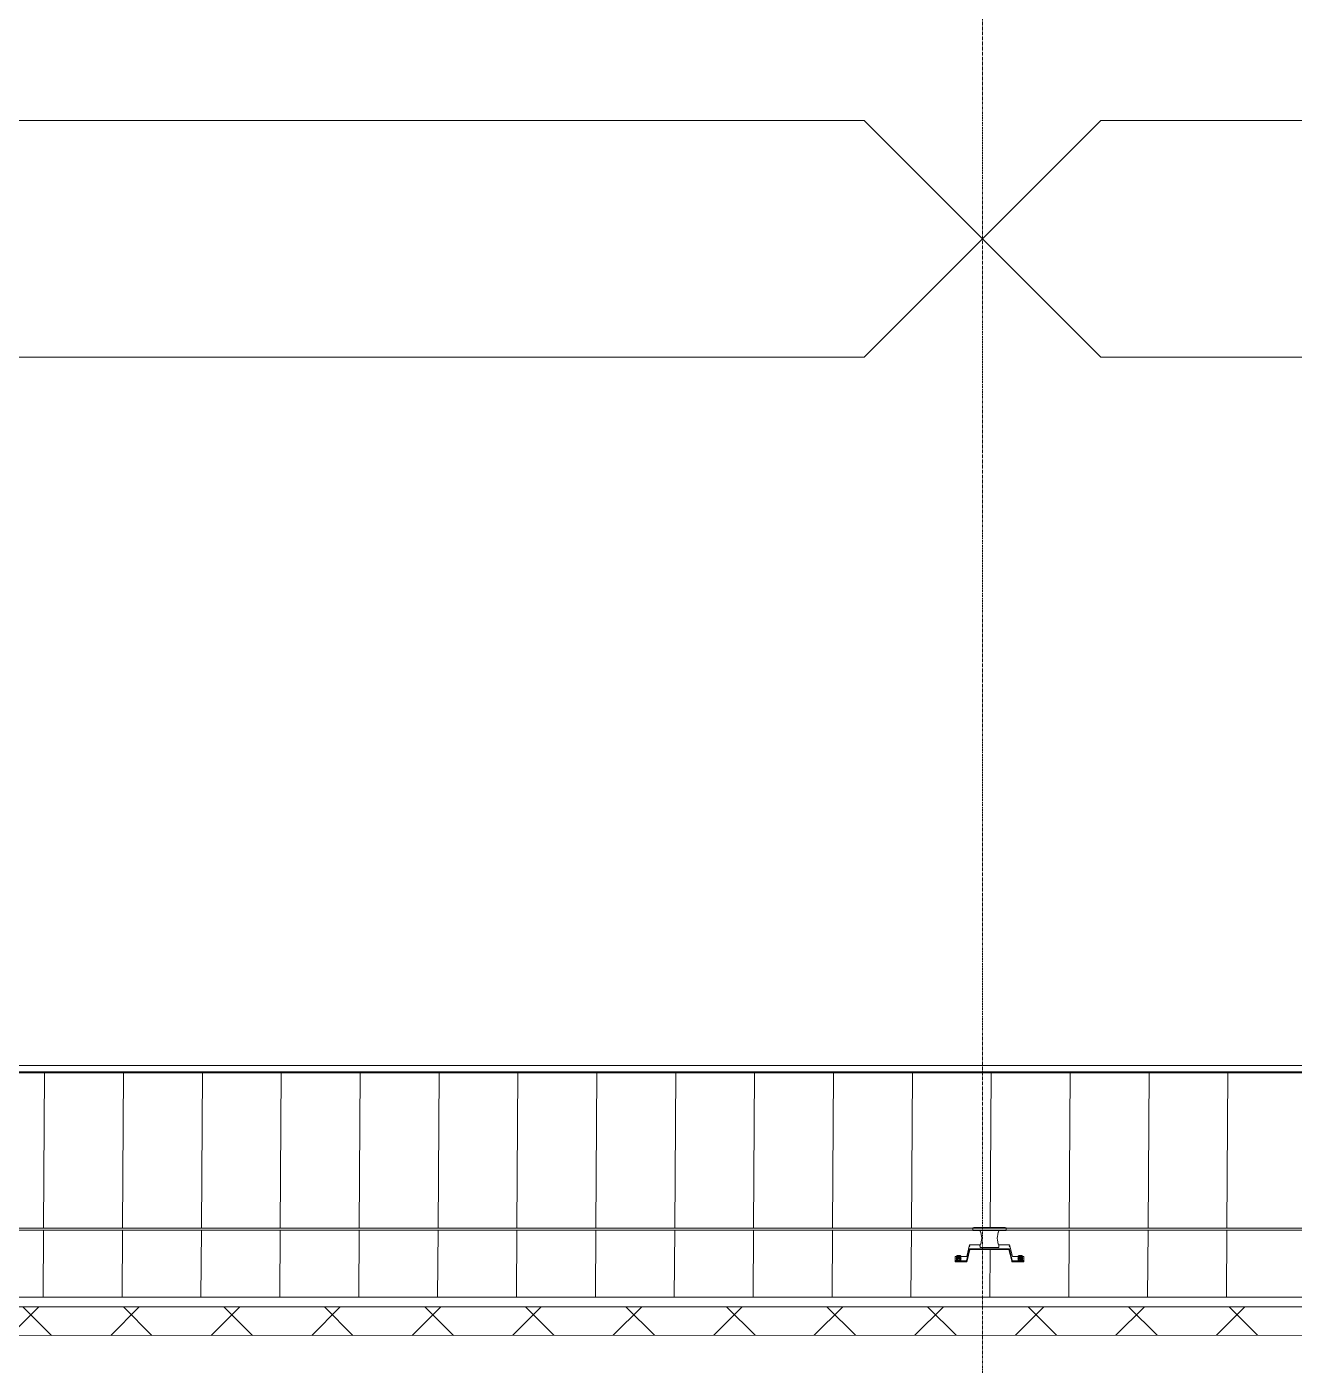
# Model space of a CAD drawing. Header units: millimetres. Extents: x 900982 to 1200730, y -305 to 27743.
# Drawn here: x 977090 to 982440, y 16446 to 22095 of the extents above; entities that cross this region are included whole.
import ezdxf

# ---------------------------------------------------------------- set-up
doc = ezdxf.new("R2010")
doc.units = ezdxf.units.MM
doc.linetypes.add('Grid Line', pattern=[21, 12, -3, 3, -3])
for name, color, linetype, lineweight in [('A-DETL-GENF', 92, 'Continuous', 5), ('A-ROOF', 132, 'Continuous', 5), ('A-ROOF-PATT', 132, 'Continuous', 15), ('Q-SPCQ', 91, 'Continuous', 5), ('S-GRID', 1, 'Continuous', 5)]:
    doc.layers.add(name, color=color, linetype=linetype, lineweight=lineweight)

# ---------------------------------------------------------------- blocks, each defined once
blk = doc.blocks.new('Static Line_Sayfa_Metal Deck_Pan Mount - Up to 15 _ pitch - Max 2 Users-1845519-SECTION - GRIDS 2A')
at = {"layer": 'Q-SPCQ'}
for p, q in [((1010152.4, 17024.9), (917357.6, 17024.9)), ((917357.6, 17016.9), (1010152.4, 17016.9)), ((981087.9, 17027.2), (981083.6, 17026.2)), ((981083.6, 17015.7), (981087.9, 17014.7)), ((981217.1, 17027.4), (981090.2, 17027.4)), ((981090.2, 17014.4), (981217.1, 17014.4)), ((981113.6, 17014.5), (981113.6, 17016.4)), ((981113.6, 17013.3), (981113.6, 17014.5)), ((981193.6, 17014.5), (981113.6, 17014.5)), ((981113.6, 17013.6), (981113.6, 17013.3)), ((981193.6, 17016.4), (981193.6, 17014.5)), ((981193.6, 17014.5), (981193.6, 17013.3)), ((981193.6, 17013.3), (981193.6, 17013.6)), ((981223.6, 17026.2), (981219.4, 17027.2)), ((981219.4, 17014.7), (981223.6, 17015.7)), ((981057.4, 16905.9), (981069.9, 16954.2)), ((981070.8, 16949.8), (981069.8, 16946)), ((981070.8, 16954.9), (981115.4, 16954.9)), ((981113.6, 16951.6), (981113.6, 16951.8)), ((981113.6, 16951.8), (981113.6, 16949.8)), ((981113.6, 16949.6), (981113.6, 16951.6)), ((981191.9, 16954.9), (981236.6, 16954.9)), ((981193.6, 16949.8), (981193.6, 16951.8)), ((981193.6, 16951.8), (981193.6, 16951.6)), ((981193.6, 16951.6), (981193.6, 16949.6)), ((981237.5, 16946.4), (981236.6, 16950.1)), ((981237.6, 16954.2), (981250.1, 16905.9)), ((981008.6, 16888.6), (981008.7, 16904.3)), ((981019, 16897.5), (981014.5, 16896.9)), ((981014.6, 16890.3), (981014.6, 16888.9)), ((981014.7, 16905.2), (981014.7, 16903.9)), ((981014.7, 16901.2), (981014.7, 16899.9)), ((981014.7, 16894.2), (981014.7, 16892.9)), ((981023.7, 16902.3), (981018.8, 16902.1)), ((981018.8, 16902.1), (981018.8, 16901.6)), ((981018.8, 16902.1), (981018.8, 16897.5)), ((981018.8, 16901.6), (981023.7, 16901.3)), ((981018.8, 16901.6), (981018.8, 16897)), ((981018.8, 16896.7), (981023.7, 16896.9)), ((981023.7, 16895.9), (981018.8, 16896.2)), ((981023.7, 16905.1), (981029.7, 16905.1)), ((981028.5, 16902.1), (981023.7, 16902.3)), ((981023.7, 16902.3), (981023.7, 16897.7)), ((981023.7, 16901.3), (981028.5, 16901.6)), ((981023.7, 16896.8), (981023.7, 16901.3)), ((981023.7, 16896.9), (981028.5, 16896.7)), ((981028.5, 16896.2), (981023.7, 16895.9)), ((981032.8, 16896.9), (981028.3, 16897.5)), ((981028.5, 16901.6), (981028.5, 16902.1)), ((981028.5, 16902.1), (981028.5, 16897.5)), ((981028.5, 16901.6), (981028.5, 16897)), ((981031.5, 16905.1), (981056.4, 16905.1)), ((981032.6, 16888.9), (981032.6, 16890.3)), ((981032.7, 16903.9), (981032.7, 16905.2)), ((981032.7, 16899.9), (981032.7, 16901.2)), ((981032.7, 16892.9), (981032.7, 16894.2)), ((981069.8, 16936.8), (981057.3, 16888.4)), ((981058.8, 16886.5), (981071.3, 16934.8)), ((981236.5, 16937.5), (981070.7, 16937.5)), ((981072.3, 16935.5), (981235, 16935.5)), ((981113.7, 16943.2), (981193.7, 16943.2)), ((981235.9, 16934.8), (981248.4, 16886.5)), ((981250, 16888.4), (981237.5, 16936.8)), ((981251.1, 16905.1), (981275.9, 16905.1)), ((981279, 16897.5), (981274.5, 16896.9)), ((981274.6, 16890.3), (981274.6, 16888.9)), ((981274.7, 16905.2), (981274.7, 16903.9)), ((981274.7, 16901.2), (981274.7, 16899.9)), ((981274.7, 16894.2), (981274.7, 16892.9)), ((981277.8, 16905.1), (981283.7, 16905.1)), ((981283.7, 16902.3), (981278.8, 16902.1)), ((981278.8, 16902.1), (981278.8, 16901.6)), ((981278.8, 16902.1), (981278.8, 16897.5)), ((981278.8, 16901.6), (981283.7, 16901.3)), ((981278.8, 16901.6), (981278.8, 16897)), ((981283.7, 16896.9), (981278.8, 16896.7)), ((981288.5, 16902.1), (981283.7, 16902.3)), ((981283.7, 16902.3), (981283.7, 16897.7)), ((981283.7, 16901.3), (981288.5, 16901.6)), ((981283.7, 16896.8), (981283.7, 16901.3)), ((981288.5, 16896.7), (981283.7, 16896.9)), ((981283.7, 16895.9), (981288.5, 16896.2)), ((981292.8, 16896.9), (981288.3, 16897.5)), ((981288.5, 16901.6), (981288.5, 16902.1)), ((981288.5, 16902.1), (981288.5, 16897.5)), ((981288.5, 16901.6), (981288.5, 16897)), ((981292.6, 16888.9), (981292.6, 16890.3)), ((981292.7, 16903.9), (981292.7, 16905.2)), ((981292.7, 16899.9), (981292.7, 16901.2)), ((981292.7, 16892.9), (981292.7, 16894.2)), ((981298.6, 16888.6), (981298.7, 16904.3)), ((981298.7, 16903.1), (981298.7, 16900.1)), ((981008.6, 16888.6), (981008.6, 16886.6)), ((981008.6, 16885.7), (981008.6, 16888.6)), ((981058.6, 16885.7), (981008.6, 16885.7)), ((981008.6, 16885.7), (981008.6, 16882.7)), ((981008.6, 16882.7), (981058.6, 16882.7)), ((981056.3, 16887.7), (981018.6, 16887.7)), ((981018.6, 16885.7), (981057.8, 16885.7)), ((981058.6, 16882.7), (981058.6, 16885.7)), ((981248.6, 16885.7), (981248.6, 16882.7)), ((981298.6, 16885.7), (981248.6, 16885.7)), ((981248.6, 16882.7), (981298.6, 16882.7)), ((981249.4, 16885.7), (981288.6, 16885.7)), ((981288.6, 16887.7), (981250.9, 16887.7)), ((981298.6, 16885.7), (981298.6, 16888.6)), ((981298.6, 16882.7), (981298.6, 16885.7))]:
    blk.add_line(p, q, dxfattribs=at)
at = {"layer": 'Q-SPCQ', "flags": 128}
for points in [[(981087.9, 17027.2), (981088.3, 17027.3), (981088.7, 17027.3), (981089.1, 17027.4), (981089.5, 17027.4), (981089.9, 17027.4), (981090.2, 17027.4)], [(981090.2, 17014.4), (981089.8, 17014.4), (981089.4, 17014.5), (981089, 17014.5), (981088.6, 17014.6), (981088.3, 17014.6), (981087.9, 17014.7)], [(981217.1, 17027.4), (981217.5, 17027.4), (981217.9, 17027.4), (981218.3, 17027.4), (981218.6, 17027.3), (981219, 17027.2), (981219.4, 17027.2)], [(981219.4, 17014.7), (981219, 17014.6), (981218.6, 17014.6), (981218.2, 17014.5), (981217.8, 17014.5), (981217.4, 17014.4), (981217.1, 17014.4)], [(981014.6, 16890.3), (981015, 16891.9), (981015.7, 16893), (981016.3, 16893.6), (981016.8, 16893.8), (981017.2, 16894), (981017.4, 16894.1), (981017.7, 16894.2), (981017.9, 16894.3), (981018, 16894.3), (981018.2, 16894.3), (981018.4, 16894.4), (981018.5, 16894.4), (981018.7, 16894.4), (981018.8, 16894.5), (981019, 16894.5), (981019.2, 16894.5), (981019.3, 16894.5), (981019.5, 16894.5), (981019.6, 16894.5), (981019.8, 16894.6), (981020, 16894.6), (981020.2, 16894.6), (981020.3, 16894.6), (981020.5, 16894.6), (981020.7, 16894.6), (981020.9, 16894.6), (981021.1, 16894.6), (981021.3, 16894.6), (981021.5, 16894.7), (981021.7, 16894.7), (981021.9, 16894.7), (981022.1, 16894.7), (981022.3, 16894.7), (981022.5, 16894.7), (981022.7, 16894.7), (981022.9, 16894.7), (981023.1, 16894.7), (981023.4, 16894.7), (981023.6, 16894.7), (981023.6, 16894.7)], [(981014.7, 16905.2), (981015.1, 16906.9), (981015.8, 16907.9), (981016.4, 16908.5), (981016.9, 16908.8), (981017.2, 16909), (981017.5, 16909.1), (981017.8, 16909.2), (981018, 16909.2), (981018.1, 16909.3), (981018.3, 16909.3), (981018.5, 16909.3), (981018.6, 16909.3), (981018.8, 16909.4), (981018.9, 16909.4), (981019.1, 16909.4), (981019.3, 16909.4), (981019.4, 16909.5), (981019.6, 16909.5), (981019.7, 16909.5), (981019.9, 16909.5), (981020.1, 16909.5), (981020.3, 16909.5), (981020.4, 16909.5), (981020.6, 16909.6), (981020.8, 16909.6), (981021, 16909.6), (981021.2, 16909.6), (981021.4, 16909.6), (981021.6, 16909.6), (981021.8, 16909.6), (981022, 16909.6), (981022.2, 16909.6), (981022.4, 16909.6), (981022.6, 16909.6), (981022.8, 16909.6), (981023, 16909.6), (981023.2, 16909.6), (981023.4, 16909.6), (981023.7, 16909.6), (981023.7, 16909.6)], [(981014.7, 16901.2), (981015.1, 16902.9), (981015.8, 16904), (981016.4, 16904.5), (981016.9, 16904.8), (981017.2, 16905), (981017.5, 16905.1), (981017.7, 16905.2), (981017.9, 16905.2), (981018.1, 16905.3), (981018.3, 16905.3), (981018.4, 16905.3), (981018.6, 16905.4), (981018.8, 16905.4), (981018.9, 16905.4), (981019.1, 16905.4), (981019.2, 16905.4), (981019.4, 16905.5), (981019.5, 16905.5), (981019.7, 16905.5), (981019.9, 16905.5), (981020.1, 16905.5), (981020.2, 16905.5), (981020.4, 16905.6), (981020.6, 16905.6), (981020.8, 16905.6), (981021, 16905.6), (981021.2, 16905.6), (981021.4, 16905.6), (981021.5, 16905.6), (981021.8, 16905.6), (981022, 16905.6), (981022.2, 16905.6), (981022.4, 16905.6), (981022.6, 16905.6), (981022.8, 16905.6), (981023, 16905.6), (981023.2, 16905.7), (981023.4, 16905.7), (981023.6, 16905.7), (981023.7, 16905.7)], [(981014.7, 16894.2), (981015, 16895.9), (981015.7, 16897), (981016.3, 16897.5), (981016.8, 16897.8), (981017.2, 16898), (981017.5, 16898.1), (981017.7, 16898.2), (981017.9, 16898.2), (981018.1, 16898.3), (981018.2, 16898.3), (981018.4, 16898.4), (981018.6, 16898.4), (981018.7, 16898.4), (981018.9, 16898.4), (981019, 16898.5), (981019.2, 16898.5), (981019.3, 16898.5), (981019.5, 16898.5), (981019.7, 16898.5), (981019.8, 16898.5), (981020, 16898.6), (981020.2, 16898.6), (981020.4, 16898.6), (981020.5, 16898.6), (981020.7, 16898.6), (981020.9, 16898.6), (981021.1, 16898.6), (981021.3, 16898.6), (981021.5, 16898.6), (981021.7, 16898.6), (981021.9, 16898.7), (981022.1, 16898.7), (981022.3, 16898.7), (981022.5, 16898.7), (981022.7, 16898.7), (981023, 16898.7), (981023.2, 16898.7), (981023.4, 16898.7), (981023.6, 16898.7), (981023.7, 16898.7)], [(981032.6, 16890.3), (981032.3, 16891.9), (981031.6, 16893), (981030.9, 16893.6), (981030.5, 16893.8), (981030.1, 16894), (981029.8, 16894.1), (981029.6, 16894.2), (981029.4, 16894.3), (981029.2, 16894.3), (981029, 16894.3), (981028.9, 16894.4), (981028.7, 16894.4), (981028.6, 16894.4), (981028.4, 16894.5), (981028.3, 16894.5), (981028.1, 16894.5), (981027.9, 16894.5), (981027.8, 16894.5), (981027.6, 16894.5), (981027.4, 16894.6), (981027.3, 16894.6), (981027.1, 16894.6), (981026.9, 16894.6), (981026.7, 16894.6), (981026.5, 16894.6), (981026.4, 16894.6), (981026.2, 16894.6), (981026, 16894.6), (981025.8, 16894.7), (981025.6, 16894.7), (981025.4, 16894.7), (981025.2, 16894.7), (981025, 16894.7), (981024.7, 16894.7), (981024.5, 16894.7), (981024.3, 16894.7), (981024.1, 16894.7), (981023.9, 16894.7), (981023.7, 16894.7), (981023.6, 16894.7)], [(981032.7, 16905.2), (981032.4, 16906.9), (981031.6, 16907.9), (981031, 16908.5), (981030.6, 16908.8), (981030.2, 16909), (981029.9, 16909.1), (981029.7, 16909.2), (981029.5, 16909.2), (981029.3, 16909.3), (981029.1, 16909.3), (981029, 16909.3), (981028.8, 16909.3), (981028.7, 16909.4), (981028.5, 16909.4), (981028.3, 16909.4), (981028.2, 16909.4), (981028, 16909.5), (981027.9, 16909.5), (981027.7, 16909.5), (981027.5, 16909.5), (981027.4, 16909.5), (981027.2, 16909.5), (981027, 16909.5), (981026.8, 16909.6), (981026.6, 16909.6), (981026.5, 16909.6), (981026.3, 16909.6), (981026.1, 16909.6), (981025.9, 16909.6), (981025.7, 16909.6), (981025.5, 16909.6), (981025.3, 16909.6), (981025, 16909.6), (981024.8, 16909.6), (981024.6, 16909.6), (981024.4, 16909.6), (981024.2, 16909.6), (981024, 16909.6), (981023.8, 16909.6), (981023.7, 16909.6)], [(981032.7, 16901.2), (981032.3, 16902.9), (981031.6, 16904), (981031, 16904.5), (981030.5, 16904.8), (981030.2, 16905), (981029.9, 16905.1), (981029.7, 16905.2), (981029.5, 16905.2), (981029.3, 16905.3), (981029.1, 16905.3), (981028.9, 16905.3), (981028.8, 16905.4), (981028.6, 16905.4), (981028.5, 16905.4), (981028.3, 16905.4), (981028.2, 16905.4), (981028, 16905.5), (981027.8, 16905.5), (981027.7, 16905.5), (981027.5, 16905.5), (981027.3, 16905.5), (981027.2, 16905.5), (981027, 16905.6), (981026.8, 16905.6), (981026.6, 16905.6), (981026.4, 16905.6), (981026.2, 16905.6), (981026, 16905.6), (981025.8, 16905.6), (981025.6, 16905.6), (981025.4, 16905.6), (981025.2, 16905.6), (981025, 16905.6), (981024.8, 16905.6), (981024.6, 16905.6), (981024.4, 16905.6), (981024.2, 16905.7), (981024, 16905.7), (981023.8, 16905.7), (981023.7, 16905.7)], [(981032.7, 16894.2), (981032.3, 16895.9), (981031.6, 16897), (981031, 16897.5), (981030.5, 16897.8), (981030.1, 16898), (981029.8, 16898.1), (981029.6, 16898.2), (981029.4, 16898.2), (981029.2, 16898.3), (981029.1, 16898.3), (981028.9, 16898.4), (981028.7, 16898.4), (981028.6, 16898.4), (981028.4, 16898.4), (981028.3, 16898.5), (981028.1, 16898.5), (981028, 16898.5), (981027.8, 16898.5), (981027.6, 16898.5), (981027.5, 16898.5), (981027.3, 16898.6), (981027.1, 16898.6), (981026.9, 16898.6), (981026.8, 16898.6), (981026.6, 16898.6), (981026.4, 16898.6), (981026.2, 16898.6), (981026, 16898.6), (981025.8, 16898.6), (981025.6, 16898.6), (981025.4, 16898.7), (981025.2, 16898.7), (981025, 16898.7), (981024.8, 16898.7), (981024.6, 16898.7), (981024.3, 16898.7), (981024.1, 16898.7), (981023.9, 16898.7), (981023.7, 16898.7), (981023.7, 16898.7)], [(981274.6, 16890.3), (981275, 16891.9), (981275.7, 16893), (981276.3, 16893.6), (981276.8, 16893.8), (981277.2, 16894), (981277.4, 16894.1), (981277.7, 16894.2), (981277.9, 16894.3), (981278, 16894.3), (981278.2, 16894.3), (981278.4, 16894.4), (981278.5, 16894.4), (981278.7, 16894.4), (981278.8, 16894.5), (981279, 16894.5), (981279.2, 16894.5), (981279.3, 16894.5), (981279.5, 16894.5), (981279.6, 16894.5), (981279.8, 16894.6), (981280, 16894.6), (981280.2, 16894.6), (981280.3, 16894.6), (981280.5, 16894.6), (981280.7, 16894.6), (981280.9, 16894.6), (981281.1, 16894.6), (981281.3, 16894.6), (981281.5, 16894.7), (981281.7, 16894.7), (981281.9, 16894.7), (981282.1, 16894.7), (981282.3, 16894.7), (981282.5, 16894.7), (981282.7, 16894.7), (981282.9, 16894.7), (981283.1, 16894.7), (981283.4, 16894.7), (981283.6, 16894.7), (981283.6, 16894.7)], [(981274.7, 16905.2), (981275.1, 16906.9), (981275.8, 16907.9), (981276.4, 16908.5), (981276.9, 16908.8), (981277.2, 16909), (981277.5, 16909.1), (981277.8, 16909.2), (981278, 16909.2), (981278.1, 16909.3), (981278.3, 16909.3), (981278.5, 16909.3), (981278.6, 16909.3), (981278.8, 16909.4), (981278.9, 16909.4), (981279.1, 16909.4), (981279.3, 16909.4), (981279.4, 16909.5), (981279.6, 16909.5), (981279.7, 16909.5), (981279.9, 16909.5), (981280.1, 16909.5), (981280.3, 16909.5), (981280.4, 16909.5), (981280.6, 16909.6), (981280.8, 16909.6), (981281, 16909.6), (981281.2, 16909.6), (981281.4, 16909.6), (981281.6, 16909.6), (981281.8, 16909.6), (981282, 16909.6), (981282.2, 16909.6), (981282.4, 16909.6), (981282.6, 16909.6), (981282.8, 16909.6), (981283, 16909.6), (981283.2, 16909.6), (981283.4, 16909.6), (981283.7, 16909.6), (981283.7, 16909.6)], [(981274.7, 16901.2), (981275.1, 16902.9), (981275.8, 16904), (981276.4, 16904.5), (981276.9, 16904.8), (981277.2, 16905), (981277.5, 16905.1), (981277.7, 16905.2), (981277.9, 16905.2), (981278.1, 16905.3), (981278.3, 16905.3), (981278.4, 16905.3), (981278.6, 16905.4), (981278.8, 16905.4), (981278.9, 16905.4), (981279.1, 16905.4), (981279.2, 16905.4), (981279.4, 16905.5), (981279.5, 16905.5), (981279.7, 16905.5), (981279.9, 16905.5), (981280.1, 16905.5), (981280.2, 16905.5), (981280.4, 16905.6), (981280.6, 16905.6), (981280.8, 16905.6), (981281, 16905.6), (981281.2, 16905.6), (981281.4, 16905.6), (981281.5, 16905.6), (981281.8, 16905.6), (981282, 16905.6), (981282.2, 16905.6), (981282.4, 16905.6), (981282.6, 16905.6), (981282.8, 16905.6), (981283, 16905.6), (981283.2, 16905.7), (981283.4, 16905.7), (981283.6, 16905.7), (981283.7, 16905.7)], [(981274.7, 16894.2), (981275, 16895.9), (981275.7, 16897), (981276.3, 16897.5), (981276.8, 16897.8), (981277.2, 16898), (981277.5, 16898.1), (981277.7, 16898.2), (981277.9, 16898.2), (981278.1, 16898.3), (981278.2, 16898.3), (981278.4, 16898.4), (981278.6, 16898.4), (981278.7, 16898.4), (981278.9, 16898.4), (981279, 16898.5), (981279.2, 16898.5), (981279.3, 16898.5), (981279.5, 16898.5), (981279.7, 16898.5), (981279.8, 16898.5), (981280, 16898.6), (981280.2, 16898.6), (981280.4, 16898.6), (981280.5, 16898.6), (981280.7, 16898.6), (981280.9, 16898.6), (981281.1, 16898.6), (981281.3, 16898.6), (981281.5, 16898.6), (981281.7, 16898.6), (981281.9, 16898.7), (981282.1, 16898.7), (981282.3, 16898.7), (981282.5, 16898.7), (981282.7, 16898.7), (981283, 16898.7), (981283.2, 16898.7), (981283.4, 16898.7), (981283.6, 16898.7), (981283.7, 16898.7)], [(981292.6, 16890.3), (981292.3, 16891.9), (981291.6, 16893), (981290.9, 16893.6), (981290.5, 16893.8), (981290.1, 16894), (981289.8, 16894.1), (981289.6, 16894.2), (981289.4, 16894.3), (981289.2, 16894.3), (981289, 16894.3), (981288.9, 16894.4), (981288.7, 16894.4), (981288.6, 16894.4), (981288.4, 16894.5), (981288.3, 16894.5), (981288.1, 16894.5), (981287.9, 16894.5), (981287.8, 16894.5), (981287.6, 16894.5), (981287.4, 16894.6), (981287.3, 16894.6), (981287.1, 16894.6), (981286.9, 16894.6), (981286.7, 16894.6), (981286.5, 16894.6), (981286.4, 16894.6), (981286.2, 16894.6), (981286, 16894.6), (981285.8, 16894.7), (981285.6, 16894.7), (981285.4, 16894.7), (981285.2, 16894.7), (981285, 16894.7), (981284.7, 16894.7), (981284.5, 16894.7), (981284.3, 16894.7), (981284.1, 16894.7), (981283.9, 16894.7), (981283.7, 16894.7), (981283.6, 16894.7)], [(981292.7, 16905.2), (981292.4, 16906.9), (981291.6, 16907.9), (981291, 16908.5), (981290.6, 16908.8), (981290.2, 16909), (981289.9, 16909.1), (981289.7, 16909.2), (981289.5, 16909.2), (981289.3, 16909.3), (981289.1, 16909.3), (981289, 16909.3), (981288.8, 16909.3), (981288.7, 16909.4), (981288.5, 16909.4), (981288.3, 16909.4), (981288.2, 16909.4), (981288, 16909.5), (981287.9, 16909.5), (981287.7, 16909.5), (981287.5, 16909.5), (981287.4, 16909.5), (981287.2, 16909.5), (981287, 16909.5), (981286.8, 16909.6), (981286.6, 16909.6), (981286.5, 16909.6), (981286.3, 16909.6), (981286.1, 16909.6), (981285.9, 16909.6), (981285.7, 16909.6), (981285.5, 16909.6), (981285.3, 16909.6), (981285, 16909.6), (981284.8, 16909.6), (981284.6, 16909.6), (981284.4, 16909.6), (981284.2, 16909.6), (981284, 16909.6), (981283.8, 16909.6), (981283.7, 16909.6)], [(981292.7, 16901.2), (981292.3, 16902.9), (981291.6, 16904), (981291, 16904.5), (981290.5, 16904.8), (981290.2, 16905), (981289.9, 16905.1), (981289.7, 16905.2), (981289.5, 16905.2), (981289.3, 16905.3), (981289.1, 16905.3), (981288.9, 16905.3), (981288.8, 16905.4), (981288.6, 16905.4), (981288.5, 16905.4), (981288.3, 16905.4), (981288.2, 16905.4), (981288, 16905.5), (981287.8, 16905.5), (981287.7, 16905.5), (981287.5, 16905.5), (981287.3, 16905.5), (981287.2, 16905.5), (981287, 16905.6), (981286.8, 16905.6), (981286.6, 16905.6), (981286.4, 16905.6), (981286.2, 16905.6), (981286, 16905.6), (981285.8, 16905.6), (981285.6, 16905.6), (981285.4, 16905.6), (981285.2, 16905.6), (981285, 16905.6), (981284.8, 16905.6), (981284.6, 16905.6), (981284.4, 16905.6), (981284.2, 16905.7), (981284, 16905.7), (981283.8, 16905.7), (981283.7, 16905.7)], [(981292.7, 16894.2), (981292.3, 16895.9), (981291.6, 16897), (981291, 16897.5), (981290.5, 16897.8), (981290.1, 16898), (981289.8, 16898.1), (981289.6, 16898.2), (981289.4, 16898.2), (981289.2, 16898.3), (981289.1, 16898.3), (981288.9, 16898.4), (981288.7, 16898.4), (981288.6, 16898.4), (981288.4, 16898.4), (981288.3, 16898.5), (981288.1, 16898.5), (981288, 16898.5), (981287.8, 16898.5), (981287.6, 16898.5), (981287.5, 16898.5), (981287.3, 16898.6), (981287.1, 16898.6), (981286.9, 16898.6), (981286.8, 16898.6), (981286.6, 16898.6), (981286.4, 16898.6), (981286.2, 16898.6), (981286, 16898.6), (981285.8, 16898.6), (981285.6, 16898.6), (981285.4, 16898.7), (981285.2, 16898.7), (981285, 16898.7), (981284.8, 16898.7), (981284.6, 16898.7), (981284.3, 16898.7), (981284.1, 16898.7), (981283.9, 16898.7), (981283.7, 16898.7), (981283.7, 16898.7)]]:
    blk.add_lwpolyline(points, dxfattribs=at)
at = {"layer": 'Q-SPCQ'}
for centre, major_axis, ratio, start_param, end_param in [((981083.6, 17020.9), (0, 5.22), 0.000553, 0.087266, 1.006623), ((981083.6, 17020.9), (0, 5.22), 0.000553, 1.182671, 2.089396), ((981083.6, 17020.9), (0, 5.22), 0.000553, 2.181662, 3.141462), ((981083.6, 17020.9), (0, 5.22), 0.000553, 3.141593, 3.228859), ((981050.9, 16982.7), (-70, 0.4), 0.996195, 3.429686, 3.60672), ((981050.9, 16982.5), (-70, 0.4), 0.996195, 2.689154, 3.60672), ((981256.4, 16982.5), (-70, 0.4), 0.996195, 5.830747, 6.748313), ((981256.4, 16982.7), (-70, 0.4), 0.996195, 5.830747, 6.009742), ((981223.6, 17020.9), (0, 5.22), 0.000553, 0.087266, 1.006623), ((981223.6, 17020.9), (0, 5.22), 0.000553, 1.182939, 2.089162), ((981223.6, 17020.9), (0, 5.22), 0.000553, 2.181662, 3.141593), ((981223.6, 17020.9), (0, 5.22), 0.000553, 3.141723, 3.228859), ((981070.8, 16953.9), (-1, 0.006), 0.996195, 4.938506, 6.037371), ((981050.9, 16982.7), (-70, 0.4), 0.996195, 2.689154, 2.918546), ((981113.7, 16950.2), (0, 7), 0.000553, 1.658063, 3.228859), ((981256.4, 16982.7), (-70, 0.4), 0.996195, 0.235736, 0.465127), ((981193.7, 16950.2), (0, 7), 0.000553, 1.658063, 3.228859), ((981236.6, 16953.9), (-1, 0.006), 0.996195, 3.400097, 4.718734), ((981018.7, 16904.3), (10, 0), 0.087156, 2.09384, 3.141038), ((981023.7, 16896.4), (11, 0), 0.087156, 1.570241, 3.664636), ((981023.6, 16888.9), (9, 0), 0.087156, 1.915454, 4.711834), ((981023.7, 16899.9), (9, 0), 0.087156, 1.915454, 4.711834), ((981023.7, 16892.9), (9, 0), 0.087156, 1.570241, 3.664636), ((981023.7, 16903.9), (9, 0), 0.087156, 1.915454, 3.664636), ((981023.6, 16888.9), (9, 0), 0.087156, 4.711834, 7.509336), ((981023.7, 16903.9), (9, 0), 0.087156, 5.759031, 7.853427), ((981023.7, 16903.9), (9, 0), 0.087156, 4.711834, 5.576632), ((981023.7, 16899.9), (9, 0), 0.087156, 4.711834, 7.853427), ((981023.7, 16896.4), (11, 0), 0.087156, 5.759031, 7.853427), ((981023.7, 16892.9), (9, 0), 0.087156, 5.759031, 7.853427), ((981056.4, 16906.1), (-1, 0.006), 0.996195, 1.577141, 2.895778), ((981070.7, 16936.5), (-1, 0.006), 0.996195, 4.718734, 6.03737), ((981072.3, 16934.5), (-1, 0.006), 0.996195, 4.718734, 6.03737), ((981235, 16934.5), (-1, 0.006), 0.996195, 3.400097, 4.718734), ((981236.5, 16936.5), (-1, 0.006), 0.996195, 3.400097, 4.498961), ((981251.1, 16906.1), (-1, 0.006), 0.996195, 0.258504, 1.577141), ((981283.7, 16896.4), (11, 0), 0.087156, 1.570241, 3.664636), ((981283.6, 16888.9), (9, 0), 0.087156, 1.915454, 4.711834), ((981283.7, 16903.9), (9, 0), 0.087156, 1.571576, 3.664636), ((981283.7, 16899.9), (9, 0), 0.087156, 1.570241, 4.711834), ((981283.7, 16892.9), (9, 0), 0.087156, 1.915454, 3.664636), ((981283.7, 16903.9), (9, 0), 0.087156, 3.838502, 4.711834), ((981283.7, 16892.9), (9, 0), 0.087156, 4.711834, 5.576632), ((981283.6, 16888.9), (9, 0), 0.087156, 4.711834, 7.853427), ((981283.7, 16903.9), (9, 0), 0.087156, 4.711834, 5.576632), ((981283.7, 16899.9), (9, 0), 0.087156, 4.711834, 7.853427), ((981283.7, 16896.4), (11, 0), 0.087156, 5.759031, 7.853427), ((981283.7, 16892.9), (9, 0), 0.087156, 5.759031, 7.853427), ((981283.7, 16903.9), (9, 0), 0.087156, 5.759031, 7.509336), ((981288.7, 16904.3), (10, 0), 0.087156, 0, 1.046642), ((981018.6, 16888.6), (10, 0), 0.087156, 3.141593, 4.711834), ((981018.6, 16886.6), (10, 0), 0.087156, 3.141593, 4.711834), ((981056.3, 16888.7), (-1, 0.006), 0.996195, 1.577141, 2.895778), ((981057.8, 16886.7), (-1, 0.006), 0.996195, 1.577141, 2.895778), ((981249.4, 16886.7), (-1, 0.006), 0.996195, 0.258504, 1.577141), ((981250.9, 16888.7), (-1, 0.006), 0.996195, 0.258504, 1.577141), ((981288.6, 16888.6), (10, 0), 0.087156, 4.711834, 6.28263), ((981288.6, 16886.6), (10, 0), 0.087156, 4.711834, 6.28263)]:
    blk.add_ellipse(centre, major_axis=major_axis, ratio=ratio, start_param=start_param, end_param=end_param, dxfattribs=at)
for points in [[(981023.7, 16897.7), (981022.9, 16897.8), (981021.3, 16897.8), (981019.6, 16897.6), (981018.8, 16897.5)], [(981018.8, 16897.5), (981018.8, 16897.5), (981018.8, 16897.4), (981018.8, 16897.2), (981018.8, 16897)], [(981018.8, 16897), (981019.6, 16897.1), (981021.3, 16897.1), (981022.9, 16896.9), (981023.7, 16896.8)], [(981028.5, 16897.5), (981027.7, 16897.6), (981026.1, 16897.8), (981024.5, 16897.8), (981023.7, 16897.7)], [(981023.7, 16896.8), (981024.5, 16896.9), (981026.1, 16897.1), (981027.7, 16897.1), (981028.5, 16897)], [(981028.5, 16897), (981028.5, 16897.2), (981028.5, 16897.4), (981028.5, 16897.5), (981028.5, 16897.5)], [(981278.8, 16897.5), (981279.6, 16897.6), (981281.3, 16897.8), (981282.9, 16897.8), (981283.7, 16897.7)], [(981278.8, 16897), (981278.8, 16897.2), (981278.8, 16897.4), (981278.8, 16897.5), (981278.8, 16897.5)], [(981283.7, 16896.8), (981282.9, 16896.9), (981281.3, 16897.1), (981279.6, 16897.1), (981278.8, 16897)], [(981283.7, 16897.7), (981284.5, 16897.8), (981286.1, 16897.8), (981287.7, 16897.6), (981288.5, 16897.5)], [(981288.5, 16897), (981287.7, 16897.1), (981286.1, 16897.1), (981284.5, 16896.9), (981283.7, 16896.8)], [(981288.5, 16897.5), (981288.5, 16897.5), (981288.5, 16897.4), (981288.5, 16897.2), (981288.5, 16897)]]:
    blk.add_open_spline(points, degree=3, dxfattribs=at)
blk = doc.blocks.new('Ridge Capping - Ridge Capping-1882401-SECTION - GRIDS 2A')
at = {"layer": 'A-ROOF'}
for p, q in [((910524.4, 17684.7), (1021760.8, 17684.7)), ((910524.4, 17681), (1021760.8, 17681)), ((1021760.8, 17710.8), (910524.5, 17710.9))]:
    blk.add_line(p, q, dxfattribs=at)
blk = doc.blocks.new('Dimension - Grids _2D_ - 1-200-1905187-SECTION - GRIDS 2A')
at = {"layer": 'A-DETL-GENF'}
for p, q in [((971224.1, 21700), (970724.1, 21200)), ((970724.1, 21200), (971224.1, 21700)), ((980624.1, 21700), (971224.1, 21700)), ((971224.1, 21700), (980624.1, 21700)), ((981124.1, 21200), (980624.1, 21700)), ((981124.1, 21200), (980624.1, 21700)), ((970724.1, 21200), (971224.1, 20700)), ((970724.1, 21200), (971224.1, 20700)), ((980624.1, 20700), (981124.1, 21200)), ((981124.1, 21200), (980624.1, 20700)), ((971224.1, 20700), (980624.1, 20700)), ((971224.1, 20700), (980624.1, 20700))]:
    blk.add_line(p, q, dxfattribs=at)

msp = doc.modelspace()

# ---------------------------------------------------------------- hatches: boundary and pattern name
at = {"layer": 'A-ROOF-PATT', "lineweight": 5}
h = msp.add_hatch(dxfattribs=at)
h.set_pattern_fill('FP_3', color=256, style=0, pattern_type=2)
h.set_pattern_definition([(89.638, (-19.27, 413459.42), (-332.99965, -0.00109), [])])
h.paths.add_polyline_path([(1013396.2, 17006.6), (1013396.2, 17007.8), (1013387.2, 17007.8)])
h.paths.add_polyline_path([(1013258.7, 17008.2), (1013258.7, 17006.7), (1013256, 17007.9)])
h.paths.add_polyline_path([(914851.3, 17009), (914851.3, 17010.2), (914842.3, 17010.1)])
h.paths.add_polyline_path([(914713.8, 17009.7), (914713.8, 17008.2), (914710.3, 17009.3)])
h.paths.add_polyline_path([(913942.5, 17006.1), (913942.5, 17007.4), (913932.6, 17007.3)])
h.paths.add_polyline_path([(911611.8, 17018.4), (911608.4, 17009.3), (911607.4, 17019.2), (911610.3, 17018.7)])
h.paths.add_polyline_path([(911615.8, 17016.6), (911610.4, 17009), (911613, 17017.9)])
h.paths.add_polyline_path([(911619.2, 17013.8), (911613.8, 17011.7), (911615.8, 17016.6)])
h.paths.add_polyline_path([(913561.9, 17011.2), (913561.9, 17012.3), (913564.6, 17011.4)])
h.paths.add_polyline_path([(915661.9, 17018.2), (915661.9, 17019.3), (915667.1, 17018.5)])
h.paths.add_polyline_path([(916201.2, 17020), (916211.3, 17021.1), (916206.5, 17020.3)])
h.paths.add_polyline_path([(916649.4, 17021.6), (916649.4, 17022.5), (916653, 17021.7)])
h.paths.add_polyline_path([(1012106.7, 17017.2), (1012106.7, 17018.4), (1012108.3, 17017.3)])
h.paths.add_polyline_path([(1014206.8, 17010.5), (1014206.8, 17011.6), (1014210.6, 17010.7)])
h.paths.add_polyline_path([(1014746.1, 17008.7), (1014756.2, 17009.8), (1014750, 17008.9)])
h.paths.add_polyline_path([(1015890.8, 17013.8), (1015899.7, 17005.4), (1015898.2, 17003.2), (1015903.5, 17000.6), (1015899.7, 16998.4), (1015898.2, 16996.5), (1015903.5, 16994.3), (1015908.8, 16996.5), (1015911, 17001.8), (1015910, 17015.7), (1015905.4, 17009.3), (1015903.5, 17009.3), (1015901.5, 17009), (1015899.2, 17009), (1015898.2, 17007.1), (1015894.2, 17010.7)])
h.paths.add_polyline_path([(1016226.9, 16735), (1016226.9, 16878.7), (1016096.9, 16878.7), (1016096.9, 16881.7), (1015965, 16881.7), (1015965, 16878.7), (1015936.8, 16878.7), (1015936.8, 16881.7), (1015804.9, 16881.7), (1015804.9, 16878.7), (1015674.9, 16878.7), (1015675, 16952.5), (1015886, 16953.7), (1015885.4, 16999.3), (1015821.4, 16998.6), (1015631, 16999.3), (1015403.7, 17000), (1015373, 16999.8), (1014892.4, 17001.6), (1014802.5, 17001.7), (1013948.7, 17005.5), (1013881.3, 17005.1), (1013836.3, 17004.9), (1013289.4, 17007.3), (1013287.9, 17007.9), (1013227.2, 17007.3), (1013139.8, 17007.7), (1013078.6, 17007.3), (1010221.4, 17017), (1010221.4, 17015.7), (1010191.4, 17014.5), (1010186, 16998.3), (1010184.2, 16982.5), (1010186, 16966.6), (1010191.4, 16954.9), (1010234.4, 16954.9), (1010232.7, 16935.5), (1010068.5, 16937.5), (1010068.6, 16954.9), (1010113.1, 16954.9), (1010116.8, 16966.6), (1010118.6, 16982.5), (1010116.8, 16998.3), (1010111.4, 17014.5), (1010081.4, 17015.7), (1010081.4, 17017), (1004415.3, 17015.7), (1004415.3, 17014.5), (1004391.8, 17014.5), (1004386.4, 16998.3), (1004384.6, 16982.5), (1004386.5, 16966.6), (1004391.9, 16954.9), (1004434.8, 16954.9), (1004433.2, 16935.5), (1004268.9, 16937.5), (1004269, 16954.9), (1004313.6, 16954.9), (1004317.3, 16966.6), (1004319.1, 16982.5), (1004317.3, 16998.3), (1004311.9, 17014.5), (1004281.9, 17015.7), (1004281.9, 17017), (998615.7, 17015.7), (998615.7, 17014.5), (998592.3, 17014.5), (998586.9, 16998.3), (998585.1, 16982.5), (998586.9, 16966.6), (998592.3, 16954.9), (998635.3, 16954.9), (998633.6, 16935.5), (998469.4, 16937.5), (998469.5, 16954.9), (998514, 16954.9), (998517.7, 16966.6), (998519.5, 16982.5), (998517.7, 16998.3), (998512.3, 17014.5), (998482.3, 17015.7), (998482.3, 17017), (992816.2, 17015.7), (992816.2, 17014.5), (992792.7, 17014.5), (992787.3, 16998.3), (992785.5, 16982.5), (992787.3, 16966.6), (992792.8, 16954.9), (992835.7, 16954.9), (992834.1, 16935.5), (992669.8, 16937.5), (992669.9, 16954.9), (992714.5, 16954.9), (992718.2, 16966.6), (992720, 16982.5), (992718.2, 16998.3), (992712.8, 17014.5), (992682.7, 17015.7), (992682.7, 17017), (987016.6, 17015.7), (987016.6, 17014.5), (986993.2, 17014.5), (986987.8, 16998.3), (986986, 16982.5), (986987.8, 16966.6), (986993.2, 16954.9), (987036.2, 16954.9), (987034.5, 16935.5), (986870.3, 16937.5), (986870.4, 16954.9), (986914.9, 16954.9), (986918.6, 16966.6), (986920.4, 16982.5), (986916.4, 17005), (986913.2, 17014.5), (986883.2, 17015.7), (986883.2, 17017), (981217.1, 17015.7), (981217.1, 17014.5), (981193.6, 17014.5), (981188.2, 16998.3), (981186.4, 16982.5), (981188.2, 16966.6), (981193.6, 16954.9), (981236.6, 16954.9), (981235, 16935.5), (981070.7, 16937.5), (981070.8, 16954.9), (981115.4, 16954.9), (981119.1, 16966.6), (981120.9, 16982.5), (981119.1, 16998.3), (981113.6, 17014.5), (981083.6, 17015.7), (981083.6, 17017), (975417.5, 17015.7), (975417.5, 17014.5), (975394.1, 17014.5), (975388.7, 16998.3), (975386.9, 16982.5), (975388.7, 16966.6), (975394.1, 16954.9), (975437.1, 16954.9), (975435.4, 16935.5), (975271.2, 16937.5), (975271.3, 16954.9), (975315.8, 16954.9), (975319.5, 16966.6), (975321.3, 16982.5), (975319.5, 16998.3), (975314.1, 17014.5), (975284.1, 17015.7), (975284.1, 17017), (969617.9, 17015.7), (969617.9, 17014.5), (969594.5, 17014.5), (969589.1, 16998.3), (969587.3, 16982.5), (969589.1, 16966.6), (969594.5, 16954.9), (969637.5, 16954.9), (969635.9, 16935.5), (969471.6, 16937.5), (969471.7, 16954.9), (969516.2, 16954.9), (969519.9, 16966.6), (969521.8, 16982.5), (969519.9, 16998.3), (969514.5, 17014.5), (969484.5, 17015.7), (969484.5, 17017), (963818.4, 17015.7), (963817.1, 17014.5), (963795, 17014.5), (963789.6, 16998.3), (963787.8, 16982.5), (963789.6, 16966.6), (963795, 16954.9), (963838, 16954.9), (963836.3, 16935.5), (963672.1, 16937.5), (963672.2, 16954.9), (963716.7, 16954.9), (963720.4, 16966.6), (963722.2, 16982.5), (963720.4, 16998.3), (963715, 17014.5), (963685, 17015.7), (963685, 17017), (958018.8, 17015.7), (958018.8, 17014.5), (957995.4, 17014.5), (957990, 16998.3), (957988.2, 16982.5), (957990, 16966.6), (957995.4, 16954.9), (958038.4, 16954.9), (958036.8, 16935.5), (957872.5, 16937.5), (957872.6, 16954.9), (957917.1, 16954.9), (957920.8, 16966.6), (957922.7, 16982.5), (957920.8, 16998.3), (957915.4, 17014.5), (957885.4, 17015.7), (957885.4, 17017), (952219.3, 17015.7), (952219.3, 17014.5), (952195.9, 17014.5), (952190.5, 16998.3), (952188.6, 16982.5), (952190.5, 16966.6), (952195.9, 16954.9), (952238.9, 16954.9), (952237.2, 16935.5), (952073, 16937.5), (952073.1, 16954.9), (952117.6, 16954.9), (952121.3, 16966.6), (952123.1, 16982.5), (952121.3, 16998.3), (952115.9, 17014.5), (952085.9, 17015.7), (952085.9, 17017), (946419.7, 17015.7), (946419.7, 17014.5), (946396.3, 17014.5), (946390.9, 16998.3), (946389.1, 16982.5), (946390.9, 16966.6), (946396.3, 16954.9), (946439.3, 16954.9), (946437.6, 16935.5), (946273.4, 16937.5), (946273.5, 16954.9), (946318, 16954.9), (946321.7, 16966.6), (946323.6, 16982.5), (946321.7, 16998.3), (946316.3, 17014.5), (946286.3, 17015.7), (946286.3, 17017), (940620.2, 17015.7), (940620.2, 17014.5), (940596.8, 17014.5), (940590.1, 16987.5), (940590.1, 16977.4), (940591.4, 16966.6), (940596.8, 16954.9), (940639.8, 16954.9), (940638.1, 16935.5), (940473.9, 16937.5), (940474, 16954.9), (940518.5, 16954.9), (940522.2, 16966.6), (940524, 16982.5), (940522.2, 16998.3), (940516.8, 17014.5), (940486.8, 17015.7), (940486.8, 17017), (934820.6, 17015.7), (934820.6, 17014.5), (934797.2, 17014.5), (934791.8, 16998.3), (934790, 16982.5), (934791.8, 16966.6), (934797.2, 16954.9), (934840.2, 16954.9), (934838.5, 16935.5), (934674.3, 16937.5), (934674.4, 16954.9), (934719.6, 16957), (934722.6, 16966.6), (934724.5, 16982.5), (934719.6, 17007.5), (934717.2, 17014.5), (934687.2, 17015.7), (934687.2, 17017), (929021.1, 17015.7), (929021.1, 17014.5), (928997.7, 17014.5), (928992.3, 16998.3), (928990.4, 16982.5), (928992.3, 16966.6), (928997.7, 16954.9), (929040.7, 16954.9), (929039, 16935.5), (928874.8, 16937.5), (928874.9, 16954.9), (928919.4, 16954.9), (928923.1, 16966.6), (928924.9, 16982.5), (928923.1, 16998.3), (928917.7, 17014.5), (928887.7, 17015.7), (928887.7, 17017), (923221.5, 17015.7), (923221.5, 17014.5), (923198.1, 17014.5), (923192.7, 16998.3), (923190.9, 16982.5), (923192.7, 16966.6), (923198.1, 16954.9), (923241.1, 16954.9), (923239.4, 16935.5), (923075.2, 16937.5), (923075.3, 16954.9), (923119.8, 16954.9), (923123.5, 16966.6), (923125.4, 16982.5), (923123.5, 16998.3), (923118.1, 17014.5), (923088.1, 17015.7), (923088.1, 17017), (917422, 17015.7), (917422, 17014.5), (917398.6, 17014.5), (917393.2, 16998.3), (917391.3, 16982.5), (917393.2, 16966.6), (917398.6, 16954.9), (917441.5, 16954.9), (917439.9, 16935.5), (917275.7, 16937.5), (917275.8, 16954.9), (917320.3, 16954.9), (917324, 16966.6), (917325.8, 16982.5), (917324, 16998.3), (917318.6, 17014.5), (917288.6, 17015.7), (917288.6, 17016.8), (917088.9, 17016.5), (916864.9, 17015.4), (916841.8, 17015.3), (916819.3, 17016), (916684.5, 17015.1), (916662, 17014.7), (915493.6, 17010.8), (913999.5, 17007), (913988.2, 17006.2), (913908.8, 17006.1), (913875.9, 17005.5), (913205.2, 17003.4), (912990, 17003.7), (912960.6, 17002.6), (912550.2, 17001.4), (912494, 17001.1), (912315.3, 17001.7), (912308.9, 17001.3), (912291.8, 17001.2), (912258.1, 17000.2), (911624, 16998.3), (911624, 16952.5), (911835.1, 16952.5), (911835, 16878.7), (911705, 16878.7), (911705, 16881.7), (911573.1, 16881.7), (911573.1, 16878.7), (911544.9, 16878.7), (911544.9, 16881.7), (911413, 16881.7), (911413, 16878.7), (911283, 16878.7), (911283.1, 16952.5), (911494, 16953.7), (911494, 16955.6), (911503.9, 16971.7), (911598.9, 17017.2), (911601.2, 16996.5), (911606.5, 16994.3), (911611.8, 16996.5), (911619, 16999.6), (911606.5, 17002.7), (911610.3, 17005.4), (911614.2, 17007.1), (911620.3, 17012.4), (911624.5, 17006.1), (911651.5, 17005.8), (911685.2, 17005.7), (911805.4, 17006.3), (912021, 17007.1), (912188.8, 17007.9), (916690.7, 17021.8), (916740.1, 17022.6), (916808.1, 17022.8), (916931.7, 17023.5), (917295.2, 17026.7), (917295.2, 17027.4), (917422, 17027.4), (917422, 17026.1), (923221.5, 17027.4), (923221.5, 17026.1), (928894.3, 17026.7), (928894.3, 17027.4), (929027.7, 17026.1), (929027.7, 17024.9), (934693.8, 17026.7), (934693.8, 17027.4), (934820.6, 17027.4), (934820.6, 17026.1), (940620.2, 17027.4), (940620.2, 17026.1), (946292.9, 17026.7), (946292.9, 17027.4), (946426.3, 17026.7), (946426.3, 17024.9), (952092.5, 17026.7), (952092.5, 17027.4), (952225.9, 17026.7), (952225.9, 17024.9), (957892, 17026.7), (957892, 17027.4), (958025.4, 17026.7), (958025.4, 17024.9), (963691.6, 17026.7), (963691.6, 17027.4), (963825, 17026.7), (963825, 17024.9), (969491.1, 17026.7), (969491.1, 17027.4), (969617.9, 17027.4), (969617.9, 17026.1), (975417.5, 17027.4), (975417.5, 17026.1), (987016.6, 17027.4), (987016.6, 17026.1), (992816.2, 17027.4), (992816.2, 17026.1), (998488.9, 17026.7), (998488.9, 17027.4), (998622.3, 17026.7), (998622.3, 17024.9), (1004288.4, 17026.7), (1004288.4, 17027.4), (1004421.9, 17026.1), (1004421.9, 17024.9), (1010088, 17026.7), (1010088, 17027.4), (1010214.8, 17027.4), (1010214.8, 17026.1), (1010241.3, 17023.9), (1010350.2, 17023.9), (1010565.9, 17023.3), (1010733.7, 17023), (1015094.6, 17007.8), (1015129.5, 17008.5), (1015886.5, 17006.2), (1015890.8, 17013.8), (1015899.7, 17018.7), (1015908.8, 17018.3), (1015912, 17017.5), (1016009.4, 16969.2), (1016016, 16952.5), (1016227, 16952.5), (1016226.9, 16881.7)])
h.paths.add_polyline_path([(910465.4, 16729.9), (1022093.5, 16735.3), (1022093.3, 16752.8), (1021788.1, 16757.9), (1021771.2, 16752.8), (1021760.8, 16752.8), (1021760.8, 17681), (910524.4, 17681), (910524.4, 17705), (910471.7, 16833.1)])
h.paths.add_polyline_path([(1010270.9, 16882.7), (1010246.4, 16882.7), (1010245.7, 16888.4), (1010235.2, 16936.8), (1010235.3, 16954.2), (1010248.8, 16905.1), (1010273.7, 16905.1), (1010273.4, 16907.7), (1010286.2, 16907.6), (1010289.5, 16907.3), (1010289.6, 16904.9), (1010296.5, 16902.2), (1010296.4, 16882.7)])
h.paths.add_polyline_path([(1010021.5, 16906.2), (1010021.5, 16905.1), (1010023.8, 16905.8)])
h.paths.add_polyline_path([(1010056.4, 16882.7), (1010006.4, 16882.7), (1010006.5, 16904.3), (1010013.7, 16905.1), (1010015.7, 16907.6), (1010054.2, 16904.3), (1010056.5, 16911.1), (1010067.6, 16954.2), (1010067.6, 16929.2), (1010056.4, 16885.7)])
h.paths.add_polyline_path([(992622.8, 16906.2), (992622.8, 16905.1), (992625.2, 16905.8)])
h.paths.add_polyline_path([(992657.7, 16882.7), (992607.7, 16882.7), (992607.8, 16904.3), (992615, 16905.1), (992615, 16907.7), (992655.5, 16904.3), (992657.8, 16911.1), (992669, 16954.2), (992669, 16929.2), (992657.7, 16885.7)])
h.paths.add_polyline_path([(986823.3, 16906.2), (986823.3, 16905.1), (986825.6, 16905.8)])
h.paths.add_polyline_path([(986858.2, 16882.7), (986808.2, 16882.7), (986808.3, 16904.3), (986815.4, 16905.1), (986815.5, 16907.7), (986856, 16904.3), (986858.3, 16911.1), (986869.4, 16954.2), (986869.4, 16929.2), (986858.2, 16885.7)])
h.paths.add_polyline_path([(998422.4, 16906.2), (998422.4, 16905.1), (998424.7, 16905.8)])
h.paths.add_polyline_path([(998407.3, 16882.7), (998407.4, 16904.3), (998414.5, 16905.1), (998414.6, 16907.7), (998455.1, 16904.3), (998457.4, 16911.1), (998468.5, 16954.2), (998468.5, 16929.2), (998457.3, 16882.7)])
h.paths.add_polyline_path([(998647.3, 16882.7), (998646.6, 16888.4), (998636.1, 16936.8), (998636.2, 16954.2), (998649.7, 16905.1), (998674.5, 16905.1), (998674.3, 16907.7), (998682.4, 16907.3), (998690.4, 16907.3), (998690.5, 16904.9), (998697.4, 16902.2), (998697.3, 16882.7)])
h.paths.add_polyline_path([(1004446.8, 16882.7), (1004446.1, 16888.4), (1004435.7, 16936.8), (1004435.8, 16954.2), (1004449.3, 16905.1), (1004474.1, 16905.1), (1004473.8, 16907.7), (1004481.9, 16907.3), (1004490, 16907.3), (1004490, 16904.9), (1004496.9, 16902.2), (1004496.8, 16882.7)])
h.paths.add_polyline_path([(992847.7, 16882.7), (992847, 16888.4), (992836.6, 16936.8), (992836.7, 16954.2), (992850.2, 16905.1), (992875, 16905.1), (992874.7, 16907.7), (992882.8, 16907.3), (992890.9, 16907.3), (992890.9, 16904.9), (992897.8, 16902.2), (992897.7, 16882.7)])
h.paths.add_polyline_path([(1004221.9, 16906.2), (1004221.9, 16905.1), (1004224.3, 16905.8)])
h.paths.add_polyline_path([(1004206.8, 16882.7), (1004206.9, 16904.3), (1004214.1, 16905.1), (1004214.1, 16907.7), (1004254.6, 16904.3), (1004256.9, 16911.1), (1004268.1, 16954.2), (1004268.1, 16929.2), (1004256.8, 16882.7)])
h.paths.add_polyline_path([(981023.7, 16906.2), (981023.7, 16905.1), (981026.1, 16905.8)])
h.paths.add_polyline_path([(981045.8, 16882.7), (981008.6, 16882.7), (981008.7, 16904.3), (981015.9, 16905.1), (981015.9, 16907.7), (981056.4, 16904.3), (981058.7, 16911.1), (981069.9, 16954.2), (981069.9, 16929.2), (981058.6, 16882.7)])
h.paths.add_polyline_path([(969424.6, 16906.2), (969424.6, 16905.1), (969426.9, 16905.8)])
h.paths.add_polyline_path([(969432.4, 16882.7), (969409.5, 16882.7), (969409.6, 16904.3), (969416.8, 16905.1), (969416.8, 16907.7), (969457.3, 16904.3), (969459.6, 16911.1), (969470.8, 16954.2), (969470.8, 16929.2), (969459.5, 16882.7)])
h.paths.add_polyline_path([(981298.6, 16882.7), (981248.6, 16882.7), (981247.9, 16888.4), (981237.5, 16936.8), (981237.6, 16954.2), (981251.1, 16905.1), (981275.9, 16905.1), (981275.6, 16907.7), (981283.7, 16907.3), (981291.8, 16907.3), (981291.8, 16904.9), (981298.7, 16902.2), (981298.6, 16885.7)])
h.paths.add_polyline_path([(975449.1, 16882.7), (975448.4, 16888.4), (975437.9, 16936.8), (975438, 16954.2), (975451.5, 16905.1), (975476.3, 16905.1), (975476.1, 16907.7), (975484.2, 16907.3), (975492.2, 16907.3), (975492.3, 16904.9), (975499.2, 16902.2), (975499.1, 16882.7)])
h.paths.add_polyline_path([(987048.2, 16882.7), (987047.5, 16888.4), (987037, 16936.8), (987037.1, 16954.2), (987050.6, 16905.1), (987075.4, 16905.1), (987075.2, 16907.7), (987083.3, 16907.3), (987091.3, 16907.3), (987091.4, 16904.9), (987098.3, 16902.2), (987098.2, 16882.7)])
h.paths.add_polyline_path([(975224.2, 16906.2), (975224.2, 16905.1), (975226.5, 16905.8)])
h.paths.add_polyline_path([(975209.1, 16882.7), (975209.2, 16904.3), (975216.3, 16905.1), (975216.4, 16907.7), (975256.8, 16904.3), (975259.2, 16911.1), (975270.3, 16954.2), (975270.3, 16929.2), (975259.1, 16882.7)])
h.paths.add_polyline_path([(957825.5, 16906.2), (957825.5, 16905.1), (957827.8, 16905.8)])
h.paths.add_polyline_path([(957810.4, 16882.7), (957810.5, 16904.3), (957817.7, 16905.1), (957818.9, 16907.7), (957858.2, 16904.3), (957860.5, 16911.1), (957871.7, 16954.2), (957871.7, 16929.2), (957860.4, 16882.7), (957818.9, 16882.7)])
h.paths.add_polyline_path([(963625.1, 16906.2), (963625.1, 16905.1), (963627.4, 16905.8)])
h.paths.add_polyline_path([(963660, 16882.7), (963610, 16882.7), (963610.1, 16904.3), (963617.2, 16905.1), (963617.3, 16907.7), (963657.7, 16904.3), (963660.1, 16911.1), (963671.2, 16954.2), (963671.2, 16929.2), (963660, 16885.7)])
h.paths.add_polyline_path([(969699.5, 16882.7), (969649.5, 16882.7), (969648.8, 16888.4), (969638.4, 16936.8), (969638.5, 16954.2), (969651.9, 16905.1), (969676.8, 16905.1), (969676.5, 16907.7), (969687.6, 16907.5), (969692.7, 16907.3), (969692.7, 16904.9), (969699.6, 16902.2), (969699.5, 16885.7)])
h.paths.add_polyline_path([(952026, 16906.2), (952026, 16905.1), (952028.3, 16905.8)])
h.paths.add_polyline_path([(952010.9, 16882.7), (952011, 16904.3), (952018.1, 16905.1), (952018.2, 16907.7), (952058.6, 16904.3), (952061, 16911.1), (952072.1, 16954.2), (952072.1, 16929.2), (952060.9, 16882.7)])
h.paths.add_polyline_path([(958050.4, 16882.7), (958049.7, 16888.4), (958039.3, 16936.8), (958039.4, 16954.2), (958052.8, 16905.1), (958077.7, 16905.1), (958077.4, 16907.7), (958085.5, 16907.3), (958093.6, 16907.3), (958093.6, 16904.9), (958100.5, 16902.2), (958100.4, 16882.7)])
h.paths.add_polyline_path([(963850, 16882.7), (963849.3, 16888.4), (963838.8, 16936.8), (963838.9, 16954.2), (963852.4, 16905.1), (963877.2, 16905.1), (963877, 16907.7), (963885.1, 16907.3), (963893.1, 16907.3), (963893.2, 16904.9), (963900.1, 16902.2), (963900, 16882.7)])
h.paths.add_polyline_path([(940651.8, 16882.7), (940651, 16888.4), (940640.6, 16936.8), (940640.7, 16954.2), (940654.2, 16905.1), (940679, 16905.1), (940678.8, 16907.7), (940686.9, 16907.3), (940694.9, 16907.3), (940695, 16904.9), (940701.9, 16902.2), (940701.8, 16882.7)])
h.paths.add_polyline_path([(946451.3, 16882.7), (946450.6, 16888.4), (946440.2, 16936.8), (946440.3, 16954.2), (946453.7, 16905.1), (946478.6, 16905.1), (946478.3, 16907.7), (946486.4, 16907.3), (946494.5, 16907.3), (946494.5, 16904.9), (946501.4, 16902.2), (946501.3, 16882.7), (946460.7, 16882.7)])
h.paths.add_polyline_path([(946226.4, 16906.2), (946226.4, 16905.1), (946228.7, 16905.8)])
h.paths.add_polyline_path([(946261.3, 16882.7), (946211.3, 16882.7), (946211.4, 16904.3), (946218.6, 16905.1), (946218.6, 16907.7), (946259.1, 16904.3), (946261.4, 16911.1), (946272.6, 16954.2), (946272.6, 16929.2), (946261.3, 16885.7)])
h.paths.add_polyline_path([(952300.9, 16882.7), (952250.9, 16882.7), (952250.1, 16888.4), (952239.7, 16936.8), (952239.8, 16954.2), (952253.3, 16905.1), (952278.1, 16905.1), (952277.9, 16907.7), (952286, 16907.3), (952294, 16907.3), (952294.1, 16904.9), (952301, 16902.2), (952300.9, 16885.7)])
h.paths.add_polyline_path([(934627.3, 16906.2), (934627.3, 16905.1), (934629.6, 16905.8)])
h.paths.add_polyline_path([(934612.2, 16882.7), (934612.3, 16904.3), (934619.5, 16905.1), (934619.5, 16907.7), (934660, 16904.3), (934662.3, 16911.1), (934673.4, 16954.2), (934673.4, 16929.2), (934662.2, 16882.7)])
h.paths.add_polyline_path([(940426.9, 16906.2), (940426.9, 16905.1), (940429.2, 16905.8)])
h.paths.add_polyline_path([(940411.8, 16882.7), (940411.9, 16904.3), (940419, 16905.1), (940419.1, 16907.7), (940459.5, 16904.3), (940461.9, 16911.1), (940473, 16954.2), (940473, 16929.2), (940461.8, 16882.7)])
h.paths.add_polyline_path([(923253.1, 16882.7), (923252.4, 16888.4), (923242, 16936.8), (923242.1, 16954.2), (923255.5, 16905.1), (923280.4, 16905.1), (923280.1, 16907.7), (923288.2, 16907.3), (923296.3, 16907.3), (923296.3, 16904.9), (923303.2, 16902.2), (923303.1, 16882.7)])
h.paths.add_polyline_path([(934852.2, 16882.7), (934851.5, 16888.4), (934841.1, 16936.8), (934841.2, 16954.2), (934854.6, 16905.1), (934879.5, 16905.1), (934879.2, 16907.7), (934887.3, 16907.3), (934895.4, 16907.3), (934895.4, 16904.9), (934902.3, 16902.2), (934902.2, 16882.7)])
h.paths.add_polyline_path([(929052.7, 16882.7), (929051.9, 16888.4), (929041.5, 16936.8), (929041.6, 16954.2), (929055.1, 16905.1), (929079.9, 16905.1), (929079.7, 16907.7), (929087.7, 16907.3), (929095.8, 16907.3), (929095.8, 16904.9), (929102.8, 16902.2), (929102.7, 16882.7)])
h.paths.add_polyline_path([(928827.7, 16906.2), (928827.7, 16905.1), (928830.1, 16905.8)])
h.paths.add_polyline_path([(928812.7, 16882.7), (928812.8, 16904.3), (928819.9, 16905.1), (928820, 16907.7), (928860.4, 16904.3), (928862.8, 16911.1), (928873.9, 16954.2), (928873.9, 16929.2), (928862.7, 16882.7), (928849, 16882.7)])
h.paths.add_polyline_path([(923028.2, 16906.2), (923028.2, 16905.1), (923030.5, 16905.8)])
h.paths.add_polyline_path([(923063.1, 16882.7), (923013.1, 16882.7), (923013.2, 16904.3), (923020.4, 16905.1), (923020.4, 16907.7), (923060.9, 16904.3), (923063.2, 16911.1), (923074.3, 16954.2), (923074.3, 16929.2), (923063.1, 16885.7)])
h.paths.add_polyline_path([(917228.6, 16906.2), (917228.6, 16905.1), (917231, 16905.8)])
h.paths.add_polyline_path([(917263.5, 16882.7), (917213.5, 16882.7), (917213.7, 16904.3), (917220.8, 16905.1), (917220.6, 16907.7), (917261.3, 16904.3), (917263.7, 16911.1), (917274.8, 16954.2), (917274.8, 16929.2), (917263.5, 16885.7)])
h.paths.add_polyline_path([(917503.5, 16882.7), (917453.5, 16882.7), (917452.8, 16888.4), (917442.4, 16936.8), (917442.5, 16954.2), (917456, 16905.1), (917480.8, 16905.1), (917480.6, 16907.7), (917488.6, 16907.3), (917496.7, 16907.3), (917496.7, 16904.9), (917503.7, 16902.2), (917503.5, 16885.7)])
h.paths.add_polyline_path([(911604.6, 17009), (911600, 17017.9), (911603, 17018.9), (911604.5, 17009.3)])
h.paths.add_polyline_path([(911606.5, 17009.3), (911604.6, 17019), (911607.4, 17019.2)])
h.paths.add_polyline_path([(1012487.4, 17009.6), (1012487.4, 17010.9), (1012477.9, 17010.9)])
h = msp.add_hatch(dxfattribs=at)
h.set_pattern_fill('FP_2', color=256, angle=225, style=0, pattern_type=2)
h.set_pattern_definition([(45.003, (1021442.92, 8812.7), (-212.14314, 212.1209), []), (135.003, (1021442.92, 8812.7), (-212.1209, -212.14314), [])])
h.paths.add_polyline_path([(910465.4, 16569.3), (1022093.5, 16574.7), (1022093.5, 16695.1), (910465.4, 16689.7), (910465.4, 16684.3)])

# ---------------------------------------------------------------- linework, layer by layer
at = {"layer": 'A-ROOF', "lineweight": 15}
msp.add_line((1022093.5, 16735.3), (910465.4, 16729.9), dxfattribs=at)
at = {"layer": 'A-ROOF'}
for p, q in [((910465.4, 16689.7), (1022093.5, 16695.1)), ((910465.4, 16569.3), (1022093.5, 16574.7))]:
    msp.add_line(p, q, dxfattribs=at)
at = {"layer": 'S-GRID', "linetype": 'Grid Line'}
msp.add_line((981124.1, -304.8), (981124.1, 26143.2), dxfattribs=at)

# ---------------------------------------------------------------- block references
at = {"layer": 'A-DETL-GENF'}
for p in [(0, 0), (10400, 0)]:
    msp.add_blockref('Dimension - Grids _2D_ - 1-200-1905187-SECTION - GRIDS 2A', p, dxfattribs=at)
at = {"layer": 'A-ROOF'}
msp.add_blockref('Ridge Capping - Ridge Capping-1882401-SECTION - GRIDS 2A', (0, 0), dxfattribs=at)
at = {"layer": 'Q-SPCQ'}
msp.add_blockref('Static Line_Sayfa_Metal Deck_Pan Mount - Up to 15 _ pitch - Max 2 Users-1845519-SECTION - GRIDS 2A', (0, 0), dxfattribs=at)

doc.saveas('drawing.dxf')
